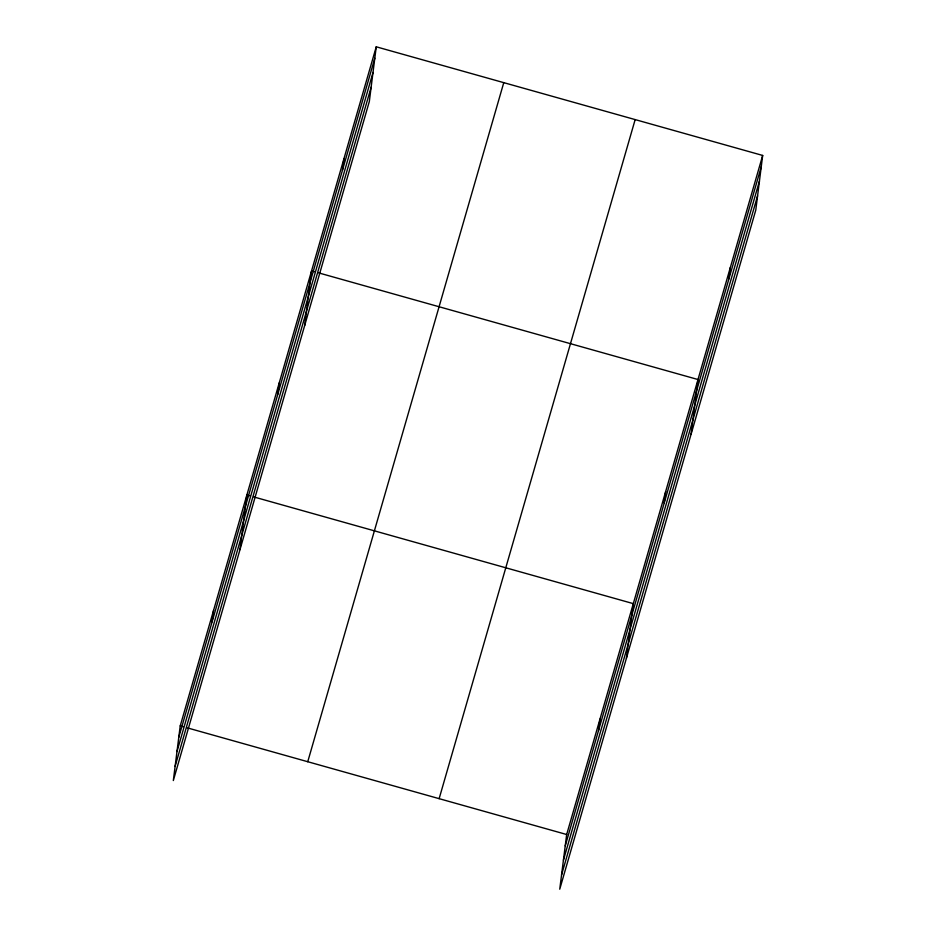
<?xml version="1.0" encoding="UTF-8"?>
<svg xmlns="http://www.w3.org/2000/svg" width="936" height="936" viewBox="0 0 936 936"><rect width="100%" height="100%" fill="white"/><g stroke="black" fill="none" stroke-linecap="round" stroke-linejoin="round"><path stroke-width="1.4" d="M376.249 46.8L180.227 725.868L173.324 780.554L369.334 101.486L376.249 46.8L762.676 155.446L755.773 210.132L559.751 889.2L566.666 834.514L762.676 155.446M212.109 621.808L213.548 610.436M239.967 549.666L246.87 494.992L249.678 495.776M277.781 394.313L279.221 382.941M304.656 325.576L311.559 270.89L314.367 271.686M342.471 170.223L343.898 158.851M598.549 730.454L599.988 719.082M626.406 658.312L633.309 603.638L253.878 496.957M664.209 502.96L665.648 491.587M691.084 434.222L697.999 379.536L318.568 272.867M728.898 278.869L730.337 267.497M178.788 737.252L374.81 58.172M176.986 751.538L373.008 72.47M175.126 766.268L371.147 87.188M307.745 761.728L503.767 82.649M439.136 798.665L635.158 119.597M565.227 845.898L761.249 166.819M563.425 860.184L759.435 181.116M561.565 874.914L757.575 195.835M180.227 725.868L183.035 726.664M187.235 727.845L566.666 834.514"/></g></svg>
